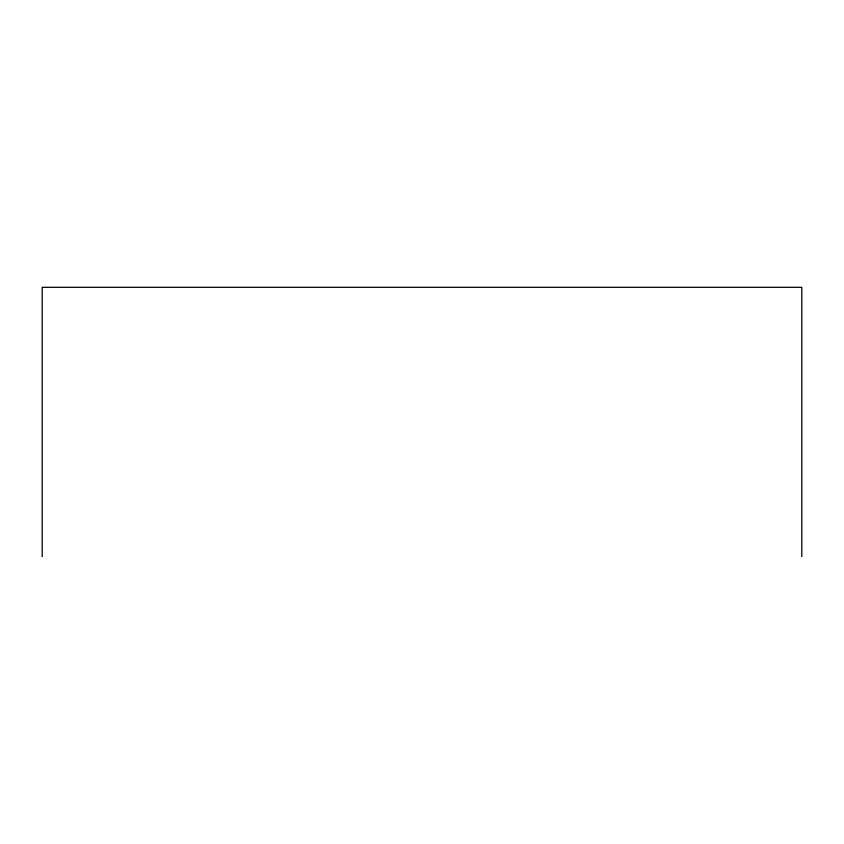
<?xml version="1.0" encoding="UTF-8"?>
<svg xmlns="http://www.w3.org/2000/svg" width="844" height="844" viewBox="0 0 844 844"><rect width="100%" height="100%" fill="white"/><g stroke="black" fill="none" stroke-linecap="round" stroke-linejoin="round"><path stroke-width="1.27" d="M801.8 556.681L801.8 287.319L42.2 287.319L42.2 556.681"/></g></svg>
